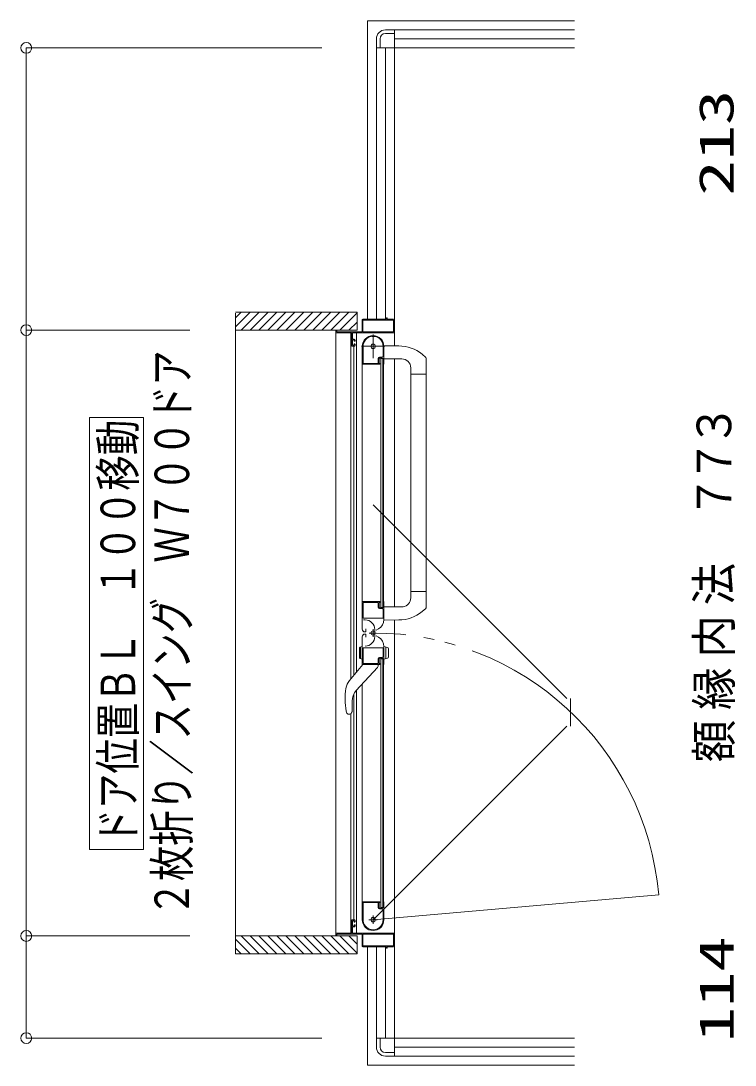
# Model space of a CAD drawing. Units: millimetres on the paper. Extents: x -305 to 305, y -152 to 152.
# Drawn here: x -98.2 to -58.5, y 16.1 to 74.1 of the extents above; entities that cross this region are included whole.
import ezdxf
from ezdxf.enums import TextEntityAlignment as Align

# ---------------------------------------------------------------- set-up
doc = ezdxf.new("R2010")
doc.units = ezdxf.units.MM
doc.linetypes.add('LONG_CHAIN', pattern=[21, 18, -1, 1, -1])
doc.linetypes.add('LONG_DOUBLE_CHAIN', pattern=[21.8, 18, -1, 0.6, -0.6, 0.6, -1])
doc.layers.add('0-0_0', color=7, linetype='Continuous', lineweight=9)
doc.layers.add('0-1_VIEW0001', color=7, linetype='Continuous', lineweight=9)
doc.styles.add('ＭＳ ゴシック', font='')
doc.styles.get('ＭＳ ゴシック').set_extended_font_data('MS Gothic')

# ---------------------------------------------------------------- blocks, each defined once
blk = doc.blocks.new('_ORIGIN')
at = {"layer": '0-0_0'}
blk.add_line((0, 0), (-1, 0), dxfattribs=at)
blk.add_circle((0, 0), 0.5, dxfattribs=at)

msp = doc.modelspace()

# ---------------------------------------------------------------- linework, layer by layer
at = {"layer": '0-1_VIEW0001', "linetype": 'LONG_DOUBLE_CHAIN'}
for p, q in [((-78.934, 74.073), (-78.934, 57.498)), ((-67.434, 74.073), (-78.934, 74.073)), ((-78.619, 47.195), (-67.859, 36.434)), ((-67.659, 36.434), (-67.659, 34.908)), ((-78.619, 24.148), (-67.859, 34.908)), ((-62.755, 25.536), (-78.619, 24.148)), ((-78.934, 22.648), (-78.934, 16.073)), ((-67.434, 16.073), (-78.934, 16.073))]:
    msp.add_line(p, q, dxfattribs=at)
at = {"layer": '0-1_VIEW0001'}
for p, q in [((-77.434, 73.573), (-77.934, 73.573)), ((-77.934, 73.373), (-77.434, 73.373)), ((-67.434, 73.573), (-77.434, 73.573)), ((-77.434, 73.573), (-77.434, 73.173)), ((-77.434, 73.573), (-67.434, 73.573)), ((-77.434, 57.448), (-77.434, 73.573)), ((-81.474, 72.573), (-97.882, 72.573)), ((-78.434, 72.573), (-78.434, 73.073)), ((-78.434, 72.573), (-78.434, 57.498)), ((-78.034, 72.573), (-78.434, 72.573)), ((-78.434, 57.498), (-78.434, 72.573)), ((-78.434, 72.573), (-67.434, 72.573)), ((-78.234, 72.573), (-78.234, 73.073)), ((-77.934, 57.498), (-77.934, 72.573)), ((-77.434, 73.073), (-67.434, 73.073)), ((-97.882, 71.973), (-97.882, 57.498)), ((-86.259, 57.898), (-79.509, 57.898)), ((-86.259, 57.083), (-85.444, 57.898)), ((-86.259, 57.578), (-85.939, 57.898)), ((-86.259, 57.847), (-86.259, 22.248)), ((-85.949, 56.898), (-84.949, 57.898)), ((-85.454, 56.898), (-84.454, 57.898)), ((-84.959, 56.898), (-83.959, 57.898)), ((-84.459, 56.898), (-83.459, 57.898)), ((-83.959, 56.898), (-82.959, 57.898)), ((-83.459, 56.898), (-82.459, 57.898)), ((-82.959, 56.898), (-81.959, 57.898)), ((-82.459, 56.898), (-81.459, 57.898)), ((-81.959, 56.898), (-80.959, 57.898)), ((-81.459, 56.898), (-80.459, 57.898)), ((-80.959, 56.898), (-79.959, 57.898)), ((-80.459, 56.898), (-79.509, 57.848)), ((-79.509, 56.899), (-79.509, 57.898)), ((-79.234, 57.448), (-79.234, 56.813)), ((-79.189, 57.438), (-79.189, 56.813)), ((-77.889, 57.498), (-79.184, 57.498)), ((-77.494, 57.453), (-79.174, 57.453)), ((-77.874, 57.563), (-77.874, 57.513)), ((-77.844, 57.573), (-77.864, 57.573)), ((-77.834, 57.513), (-77.834, 57.563)), ((-77.484, 57.498), (-77.819, 57.498)), ((-77.479, 56.813), (-77.479, 57.438)), ((-77.434, 57.45), (-77.434, 56.024)), ((-88.799, 56.898), (-97.882, 56.898)), ((-86.259, 56.898), (-79.509, 56.898)), ((-80.684, 56.883), (-80.684, 56.763)), ((-80.634, 56.813), (-80.634, 56.883)), ((-79.959, 56.898), (-79.509, 57.348)), ((-97.882, 56.298), (-97.882, 23.848)), ((-80.684, 23.398), (-80.684, 56.748)), ((-80.669, 56.748), (-79.834, 56.748)), ((-79.249, 56.798), (-80.619, 56.798)), ((-79.857, 37.519), (-79.857, 56.748)), ((-79.819, 56.733), (-79.819, 56.048)), ((-79.769, 56.413), (-79.769, 56.733)), ((-79.769, 56.068), (-79.769, 56.338)), ((-79.754, 56.748), (-77.459, 56.748)), ((-79.669, 56.398), (-79.754, 56.398)), ((-79.754, 56.353), (-79.684, 56.353)), ((-79.669, 56.338), (-79.669, 56.293)), ((-79.654, 56.278), (-79.634, 56.278)), ((-79.619, 56.293), (-79.619, 56.348)), ((-79.541, 37.903), (-79.541, 56.748)), ((-79.174, 56.798), (-77.494, 56.798)), ((-79.769, 55.998), (-79.669, 55.998)), ((-79.684, 56.053), (-79.754, 56.053)), ((-79.681, 37.733), (-79.681, 55.998)), ((-79.669, 56.113), (-79.669, 56.068)), ((-79.634, 56.128), (-79.654, 56.128)), ((-79.619, 56.048), (-79.619, 56.113)), ((-79.219, 55.999), (-79.219, 41.823)), ((-79.169, 56.072), (-79.169, 55.058)), ((-78.064, 55.468), (-78.064, 55.998)), ((-78.019, 55.013), (-78.019, 55.998)), ((-77.191, 56.023), (-78.009, 56.026)), ((-78.329, 55.058), (-78.329, 55.318)), ((-78.284, 55.073), (-78.284, 55.298)), ((-78.254, 55.393), (-78.139, 55.393)), ((-78.234, 55.348), (-78.109, 55.348)), ((-78.184, 55.323), (-78.084, 55.323)), ((-78.184, 41.498), (-78.184, 55.323)), ((-78.084, 41.498), (-78.084, 55.323)), ((-77.024, 55.303), (-78.019, 55.303)), ((-77.434, 55.298), (-77.434, 41.524)), ((-75.896, 55.561), (-75.697, 55.377)), ((-75.669, 54.448), (-75.669, 55.308)), ((-79.209, 54.998), (-78.268, 54.998)), ((-79.159, 55.048), (-78.339, 55.048)), ((-78.255, 55.005), (-78.246, 55.02)), ((-78.244, 55.027), (-78.244, 55.033)), ((-78.082, 55.02), (-78.073, 55.005)), ((-78.061, 54.998), (-78.034, 54.998)), ((-78.034, 41.823), (-78.034, 54.998)), ((-76.524, 54.448), (-76.524, 54.803)), ((-76.524, 54.448), (-75.669, 54.448)), ((-76.519, 54.448), (-76.519, 42.374)), ((-75.669, 54.448), (-75.669, 41.512)), ((-91.377, 52.048), (-94.377, 52.048)), ((-94.377, 28.048), (-94.377, 52.048)), ((-91.377, 28.048), (-91.377, 52.048)), ((-76.524, 42.374), (-76.524, 42.019)), ((-76.524, 42.374), (-75.669, 42.374)), ((-79.219, 41.854), (-79.219, 40.284)), ((-79.219, 41.823), (-78.268, 41.823)), ((-79.169, 41.763), (-79.169, 40.903)), ((-78.344, 41.773), (-79.159, 41.773)), ((-78.246, 41.802), (-78.255, 41.816)), ((-78.244, 41.788), (-78.244, 41.794)), ((-78.073, 41.816), (-78.082, 41.802)), ((-78.034, 41.823), (-78.061, 41.823)), ((-78.019, 41.808), (-78.019, 40.822)), ((-78.329, 41.508), (-78.329, 41.758)), ((-78.284, 41.523), (-78.284, 41.748)), ((-78.139, 41.433), (-78.254, 41.433)), ((-78.109, 41.473), (-78.234, 41.473)), ((-78.084, 41.498), (-78.184, 41.498)), ((-78.064, 40.908), (-78.064, 41.358)), ((-76.955, 41.524), (-78.009, 41.524)), ((-75.894, 41.261), (-75.697, 41.444)), ((-79.159, 40.893), (-78.079, 40.893)), ((-79.145, 40.803), (-79.065, 40.803)), ((-77.191, 40.798), (-78.009, 40.796)), ((-77.434, 40.798), (-77.434, 22.698)), ((-77.434, 16.573), (-77.434, 40.798)), ((-79.069, 40.133), (-79.039, 40.133)), ((-79.014, 40.158), (-79.014, 40.308)), ((-78.525, 40.263), (-78.525, 39.883)), ((-78.449, 40.227), (-78.319, 40.302)), ((-79.219, 38.293), (-79.219, 39.863)), ((-79.069, 40.013), (-79.039, 40.013)), ((-79.014, 39.988), (-79.014, 39.838)), ((-78.449, 39.919), (-78.319, 39.844)), ((-79.369, 39.256), (-79.369, 38.69)), ((-79.319, 38.649), (-79.319, 39.296)), ((-79.169, 38.383), (-79.169, 39.243)), ((-79.159, 39.253), (-78.079, 39.253)), ((-78.064, 39.238), (-78.064, 38.788)), ((-78.019, 38.338), (-78.019, 39.324)), ((-78.019, 39.323), (-77.825, 39.27)), ((-77.919, 38.649), (-77.919, 39.296)), ((-77.769, 39.198), (-77.769, 38.747)), ((-79.932, 37.428), (-79.194, 38.323)), ((-79.219, 38.623), (-79.343, 38.656)), ((-78.268, 38.323), (-79.209, 38.323)), ((-78.344, 38.373), (-79.159, 38.373)), ((-78.344, 38.323), (-78.344, 38.232)), ((-78.329, 38.638), (-78.329, 38.388)), ((-78.284, 38.623), (-78.284, 38.398)), ((-78.246, 38.345), (-78.255, 38.33)), ((-78.139, 38.713), (-78.254, 38.713)), ((-78.244, 38.358), (-78.244, 38.352)), ((-78.109, 38.673), (-78.234, 38.673)), ((-78.184, 38.648), (-78.184, 24.823)), ((-78.084, 38.648), (-78.184, 38.648)), ((-78.084, 38.648), (-78.084, 24.823)), ((-78.073, 38.33), (-78.082, 38.345)), ((-78.034, 38.323), (-78.061, 38.323)), ((-78.034, 38.323), (-78.034, 25.148)), ((-78.019, 38.623), (-77.825, 38.675)), ((-78.373, 38.161), (-79.551, 36.873)), ((-79.219, 24.148), (-79.219, 37.236)), ((-79.681, 24.148), (-79.681, 36.688)), ((-79.541, 23.398), (-79.541, 36.885)), ((-79.778, 36.289), (-79.778, 35.77)), ((-80.112, 35.736), (-80.068, 35.621)), ((-80.041, 35.587), (-80.068, 35.621)), ((-80.041, 35.587), (-80.04, 35.586)), ((-79.916, 35.573), (-79.998, 35.573)), ((-79.857, 23.398), (-79.857, 35.573)), ((-79.84, 35.609), (-79.841, 35.606)), ((-91.377, 28.048), (-94.377, 28.048)), ((-79.209, 25.148), (-78.268, 25.148)), ((-79.169, 24.074), (-79.169, 25.088)), ((-79.159, 25.098), (-78.339, 25.098)), ((-78.329, 25.088), (-78.329, 24.828)), ((-78.284, 25.073), (-78.284, 24.848)), ((-78.255, 25.141), (-78.246, 25.127)), ((-78.244, 25.119), (-78.244, 25.113)), ((-78.082, 25.127), (-78.073, 25.141)), ((-78.061, 25.148), (-78.034, 25.148)), ((-78.019, 25.133), (-78.019, 24.148)), ((-78.254, 24.753), (-78.139, 24.753)), ((-78.234, 24.798), (-78.109, 24.798)), ((-78.184, 24.823), (-78.084, 24.823)), ((-78.064, 24.678), (-78.064, 24.148)), ((-79.819, 23.413), (-79.819, 24.098)), ((-79.769, 24.148), (-79.669, 24.148)), ((-79.769, 24.078), (-79.769, 23.808)), ((-79.684, 24.093), (-79.754, 24.093)), ((-79.754, 23.793), (-79.684, 23.793)), ((-79.669, 24.033), (-79.669, 24.078)), ((-79.669, 23.808), (-79.669, 23.853)), ((-79.634, 24.018), (-79.654, 24.018)), ((-79.654, 23.868), (-79.634, 23.868)), ((-79.619, 24.098), (-79.619, 24.033)), ((-79.619, 23.853), (-79.619, 23.798)), ((-88.799, 23.248), (-97.883, 23.248)), ((-88.799, 23.248), (-97.882, 23.248)), ((-86.259, 23.248), (-79.509, 23.248)), ((-85.949, 23.248), (-84.949, 22.248)), ((-85.454, 23.248), (-84.454, 22.248)), ((-84.959, 23.248), (-83.959, 22.248)), ((-84.459, 23.248), (-83.459, 22.248)), ((-83.959, 23.248), (-82.959, 22.248)), ((-83.459, 23.248), (-82.459, 22.248)), ((-82.959, 23.248), (-81.959, 22.248)), ((-82.459, 23.248), (-81.459, 22.248)), ((-81.959, 23.248), (-80.959, 22.248)), ((-81.459, 23.248), (-80.459, 22.248)), ((-80.959, 23.248), (-79.959, 22.248)), ((-80.684, 23.263), (-80.684, 23.383)), ((-80.669, 23.398), (-79.834, 23.398)), ((-80.634, 23.333), (-80.634, 23.263)), ((-79.249, 23.348), (-80.619, 23.348)), ((-80.459, 23.248), (-79.509, 22.298)), ((-79.959, 23.248), (-79.509, 22.798)), ((-79.769, 23.733), (-79.769, 23.413)), ((-79.669, 23.748), (-79.754, 23.748)), ((-79.754, 23.398), (-77.459, 23.398)), ((-79.234, 22.698), (-79.234, 23.333)), ((-79.189, 22.708), (-79.189, 23.333)), ((-79.174, 23.348), (-77.494, 23.348)), ((-77.479, 23.333), (-77.479, 22.708)), ((-97.883, 18.173), (-97.883, 22.648)), ((-86.259, 23.063), (-85.444, 22.248)), ((-77.889, 22.648), (-79.184, 22.648)), ((-77.494, 22.693), (-79.174, 22.693)), ((-78.434, 22.648), (-78.434, 17.573)), ((-78.434, 17.573), (-78.434, 22.648)), ((-77.934, 17.573), (-77.934, 22.648)), ((-77.874, 22.583), (-77.874, 22.633)), ((-77.834, 22.633), (-77.834, 22.583)), ((-77.484, 22.648), (-77.819, 22.648)), ((-86.259, 22.568), (-85.939, 22.248)), ((-77.844, 22.573), (-77.864, 22.573)), ((-81.474, 17.573), (-97.883, 17.573)), ((-78.034, 17.573), (-78.434, 17.573)), ((-78.434, 17.573), (-78.434, 17.073)), ((-78.434, 17.573), (-67.434, 17.573)), ((-78.234, 17.573), (-78.234, 17.073)), ((-77.434, 17.073), (-67.434, 17.073)), ((-77.434, 16.573), (-77.434, 16.973)), ((-77.934, 16.773), (-77.434, 16.773)), ((-77.434, 16.573), (-77.934, 16.573)), ((-67.434, 16.573), (-77.434, 16.573)), ((-77.434, 16.573), (-67.434, 16.573))]:
    msp.add_line(p, q, dxfattribs=at)
at = {"layer": '0-1_VIEW0001', "linetype": 'LONG_CHAIN'}
for p, q in [((-78.619, 55.348), (-78.619, 56.648)), ((-77.969, 55.998), (-79.269, 55.998)), ((-78.832, 40.073), (-78.44, 40.073)), ((-78.619, 40.286), (-78.619, 39.861)), ((-78.619, 23.918), (-78.619, 24.378)), ((-78.849, 24.148), (-78.389, 24.148))]:
    msp.add_line(p, q, dxfattribs=at)
at = {"layer": '0-1_VIEW0001', "color": 5}
msp.add_line((-79.509, 23.248), (-86.259, 23.248), dxfattribs=at)
at = {"layer": '0-1_VIEW0001'}
for points in [[(-79.219, 38.623), (-79.219, 39.323), (-79.343, 39.289)], [(-79.998, 35.573), (-80, 35.573), (-80.002, 35.574), (-80.005, 35.574), (-80.007, 35.574), (-80.009, 35.574), (-80.011, 35.575), (-80.013, 35.575), (-80.016, 35.576), (-80.018, 35.576), (-80.02, 35.576), (-80.022, 35.577), (-80.025, 35.578), (-80.027, 35.578), (-80.029, 35.579), (-80.031, 35.58), (-80.033, 35.581), (-80.035, 35.582), (-80.037, 35.584), (-80.039, 35.585), (-80.04, 35.586)], [(-79.839, 35.609), (-79.838, 35.61), (-79.838, 35.611), (-79.837, 35.612), (-79.836, 35.613), (-79.835, 35.614), (-79.834, 35.616), (-79.833, 35.617), (-79.831, 35.618), (-79.83, 35.62), (-79.829, 35.621), (-79.828, 35.622), (-79.827, 35.624), (-79.826, 35.625), (-79.825, 35.627), (-79.824, 35.628), (-79.823, 35.63), (-79.822, 35.631), (-79.821, 35.633), (-79.82, 35.635), (-79.818, 35.638), (-79.816, 35.641), (-79.814, 35.644), (-79.812, 35.647), (-79.81, 35.651), (-79.808, 35.654), (-79.806, 35.658), (-79.804, 35.661), (-79.802, 35.665), (-79.8, 35.669), (-79.799, 35.673), (-79.797, 35.677), (-79.796, 35.68), (-79.794, 35.684), (-79.793, 35.688), (-79.791, 35.692), (-79.79, 35.696), (-79.789, 35.7), (-79.787, 35.705), (-79.786, 35.709)], [(-79.786, 35.709), (-79.785, 35.713), (-79.784, 35.717), (-79.783, 35.721), (-79.782, 35.726), (-79.782, 35.73), (-79.781, 35.734), (-79.78, 35.738), (-79.78, 35.743), (-79.779, 35.747), (-79.779, 35.752), (-79.779, 35.754), (-79.778, 35.756), (-79.778, 35.758), (-79.778, 35.76), (-79.778, 35.762), (-79.778, 35.764), (-79.778, 35.767), (-79.778, 35.769), (-79.778, 35.771), (-79.778, 35.773)], [(-86.259, 22.248), (-79.509, 22.248), (-79.509, 23.249)]]:
    msp.add_lwpolyline(points, dxfattribs=at)
for centre, radius in [((-78.619, 55.998), 0.125), ((-78.619, 40.073), 0.113), ((-78.619, 24.148), 0.125)]:
    msp.add_circle(centre, radius, dxfattribs=at)
for centre, radius, start, end in [((-77.934, 73.073), 0.5, 90, 180), ((-77.934, 73.073), 0.3, 90, 180), ((-79.184, 57.448), 0.05, 90, 180), ((-79.174, 57.438), 0.015, 90, 180), ((-77.889, 57.513), 0.015, 270, 0), ((-77.864, 57.563), 0.01, 90, 180), ((-77.844, 57.563), 0.01, 0, 90), ((-77.819, 57.513), 0.015, 180, 270), ((-77.494, 57.438), 0.015, 0, 90), ((-77.484, 57.448), 0.05, 0, 90), ((-80.669, 56.883), 0.015, 90, 180), ((-80.649, 56.883), 0.015, 0, 90), ((-80.669, 56.763), 0.015, 180, 270), ((-80.619, 56.813), 0.015, 180, 270), ((-79.834, 56.733), 0.015, 0, 90), ((-79.754, 56.733), 0.015, 90, 180), ((-79.754, 56.413), 0.015, 180, 270), ((-79.754, 56.338), 0.015, 90, 180), ((-79.684, 56.338), 0.015, 0, 90), ((-79.669, 56.348), 0.05, 0, 90), ((-79.654, 56.293), 0.015, 180, 270), ((-79.634, 56.293), 0.015, 270, 0), ((-79.249, 56.813), 0.015, 270, 0), ((-78.619, 55.998), 0.6, 0, 180), ((-79.174, 56.813), 0.015, 180, 270), ((-78.619, 55.998), 0.555, 0, 172.23293), ((-77.494, 56.813), 0.015, 270, 0), ((-77.459, 56.773), 0.025, 270, 0), ((-79.769, 56.048), 0.05, 180, 270), ((-79.754, 56.068), 0.015, 180, 270), ((-79.684, 56.068), 0.015, 270, 0), ((-79.654, 56.113), 0.015, 90, 180), ((-79.669, 56.048), 0.05, 270, 0), ((-79.634, 56.113), 0.015, 0, 90), ((-79.159, 56.072), 0.01, 172.23293, 180), ((-77.199, 53.953), 2.07, 50.97582, 89.8), ((-78.254, 55.318), 0.075, 90, 180), ((-78.234, 55.298), 0.05, 90, 180), ((-78.139, 55.468), 0.075, 270, 0), ((-78.109, 55.323), 0.025, 0, 90), ((-77.024, 54.803), 0.5, 0, 90), ((-75.769, 55.308), 0.1, 0, 43.47243), ((-79.209, 55.008), 0.01, 180, 270), ((-79.159, 55.058), 0.01, 180, 270), ((-78.339, 55.058), 0.01, 270, 0), ((-78.259, 55.073), 0.025, 180, 270), ((-78.268, 55.013), 0.015, 270, 329.03624), ((-78.259, 55.033), 0.015, 0, 90), ((-78.259, 55.027), 0.015, 329.03624, 0), ((-78.069, 55.027), 0.015, 180, 210.96376), ((-78.061, 55.013), 0.015, 210.96376, 270), ((-78.034, 55.013), 0.015, 270, 0), ((-79.209, 41.813), 0.01, 90, 180), ((-79.159, 41.763), 0.01, 90, 180), ((-78.344, 41.758), 0.015, 0, 90), ((-78.259, 41.748), 0.025, 90, 180), ((-78.268, 41.808), 0.015, 30.96376, 90), ((-78.259, 41.788), 0.015, 270, 0), ((-78.259, 41.794), 0.015, 0, 30.96376), ((-78.069, 41.794), 0.015, 149.03624, 180), ((-78.061, 41.808), 0.015, 90, 149.03624), ((-78.034, 41.808), 0.015, 0, 90), ((-77.024, 42.019), 0.5, 277.95562, 0), ((-78.254, 41.508), 0.075, 180, 270), ((-78.234, 41.523), 0.05, 180, 270), ((-78.139, 41.358), 0.075, 0, 90), ((-78.109, 41.498), 0.025, 270, 0), ((-77.199, 42.868), 2.07, 270.2, 309.05814), ((-75.769, 41.513), 0.1, 316.52757, 0), ((-79.159, 40.903), 0.01, 180, 270), ((-79.065, 40.263), 0.54, 0, 90), ((-78.619, 40.822), 0.6, 300, 0), ((-78.079, 40.908), 0.015, 270, 0), ((-79.069, 40.283), 0.15, 180, 270), ((-79.039, 40.158), 0.025, 270, 0), ((-79.069, 39.863), 0.15, 90, 180), ((-79.065, 39.883), 0.54, 270, 0), ((-79.039, 39.988), 0.025, 0, 90), ((-78.619, 39.324), 0.6, 0, 60), ((-79.334, 39.256), 0.035, 105, 180), ((-79.159, 39.243), 0.01, 90, 180), ((-78.079, 39.238), 0.015, 0, 90), ((-77.844, 39.198), 0.075, 0, 75), ((-79.334, 38.69), 0.035, 180, 255), ((-79.209, 38.333), 0.01, 180, 270), ((-79.159, 38.383), 0.01, 180, 270), ((-78.344, 38.388), 0.015, 270, 0), ((-78.254, 38.638), 0.075, 90, 180), ((-78.234, 38.623), 0.05, 90, 180), ((-78.259, 38.398), 0.025, 180, 270), ((-78.268, 38.338), 0.015, 270, 329.03624), ((-78.259, 38.358), 0.015, 0, 90), ((-78.259, 38.352), 0.015, 329.03624, 0), ((-78.139, 38.788), 0.075, 270, 0), ((-78.109, 38.648), 0.025, 0, 90), ((-78.069, 38.352), 0.015, 180, 210.96376), ((-78.061, 38.338), 0.015, 210.96376, 270), ((-78.034, 38.338), 0.015, 270, 0), ((-77.844, 38.747), 0.075, 285, 0), ((-78.444, 38.232), 0.1, 317.56377, 0), ((-79.238, 36.855), 0.9, 140.5, 170.71156), ((-76.504, 36.408), 3.67, 170.71156, 190.5453), ((-78.913, 36.289), 0.865, 137.56377, 180), ((-79.916, 35.673), 0.1, 270, 318.18968), ((-79.209, 25.138), 0.01, 90, 180), ((-79.159, 25.088), 0.01, 90, 180), ((-78.339, 25.088), 0.01, 0, 90), ((-78.259, 25.073), 0.025, 90, 180), ((-78.268, 25.133), 0.015, 30.96376, 90), ((-78.259, 25.113), 0.015, 270, 0), ((-78.259, 25.119), 0.015, 0, 30.96376), ((-78.069, 25.119), 0.015, 149.03624, 180), ((-78.061, 25.133), 0.015, 90, 149.03624), ((-78.034, 25.133), 0.015, 0, 90), ((-78.254, 24.828), 0.075, 180, 270), ((-78.234, 24.848), 0.05, 180, 270), ((-78.139, 24.678), 0.075, 0, 90), ((-78.109, 24.823), 0.025, 270, 0), ((-79.769, 24.098), 0.05, 90, 180), ((-79.754, 24.078), 0.015, 90, 180), ((-79.754, 23.808), 0.015, 180, 270), ((-79.684, 24.078), 0.015, 0, 90), ((-79.684, 23.808), 0.015, 270, 0), ((-79.669, 24.098), 0.05, 0, 90), ((-79.654, 24.033), 0.015, 180, 270), ((-79.654, 23.853), 0.015, 90, 180), ((-79.669, 23.798), 0.05, 270, 0), ((-79.634, 24.033), 0.015, 270, 0), ((-79.634, 23.853), 0.015, 0, 90), ((-79.204, 24.248), 0.015, 177.30646, 180), ((-78.619, 24.148), 0.6, 180, 0), ((-78.619, 24.148), 0.555, 187.76707, 0), ((-79.159, 24.074), 0.01, 180, 187.76707), ((-80.669, 23.383), 0.015, 90, 180), ((-80.669, 23.263), 0.015, 180, 270), ((-80.649, 23.263), 0.015, 270, 0), ((-80.619, 23.333), 0.015, 90, 180), ((-79.834, 23.413), 0.015, 270, 0), ((-79.754, 23.733), 0.015, 90, 180), ((-79.754, 23.413), 0.015, 180, 270), ((-79.249, 23.333), 0.015, 0, 90), ((-79.174, 23.333), 0.015, 90, 180), ((-77.494, 23.333), 0.015, 0, 90), ((-77.459, 23.373), 0.025, 0, 90), ((-79.184, 22.698), 0.05, 180, 270), ((-79.174, 22.708), 0.015, 180, 270), ((-77.889, 22.633), 0.015, 0, 90), ((-77.819, 22.633), 0.015, 90, 180), ((-77.494, 22.708), 0.015, 270, 0), ((-77.484, 22.698), 0.05, 270, 0), ((-77.864, 22.583), 0.01, 180, 270), ((-77.844, 22.583), 0.01, 270, 0), ((-77.934, 17.073), 0.5, 180, 270), ((-77.934, 17.073), 0.3, 180, 270)]:
    msp.add_arc(centre, radius, start, end, dxfattribs=at)
at = {"layer": '0-1_VIEW0001', "linetype": 'LONG_DOUBLE_CHAIN'}
msp.add_arc((-78.619, 24.148), 15.925, 5, 90, dxfattribs=at)

# ---------------------------------------------------------------- block references
at = {"layer": '0-1_VIEW0001', "xscale": 0.6, "yscale": 0.6}
for p, rotation in [((-97.882, 72.573), 90), ((-97.882, 56.898), 270), ((-97.882, 56.898), 90), ((-97.882, 23.248), 270), ((-97.883, 23.248), 90), ((-97.883, 17.573), 270)]:
    msp.add_blockref('_ORIGIN', p, dxfattribs=dict(at, rotation=rotation))

# ---------------------------------------------------------------- texts
at = {"layer": '0-1_VIEW0001', "style": 'ＭＳ ゴシック'}
for s, width, p in [('213', 1.5, (-58.02, 64.365)), ('２枚折り／スイング\u3000Ｗ７００ドア', 0.75, (-88.26, 24.333)), ('３', 0.9, (-58.147, 50.43)), ('ドア位置ＢＬ\u3000１００移動', 0.75, (-91.258, 28.333)), ('７', 0.9, (-58.147, 48.442)), ('７', 0.9, (-58.147, 46.454)), ('法', 0.9, (-58.147, 41.614)), ('内', 0.9, (-58.147, 38.706)), ('縁', 0.9, (-58.147, 35.798)), ('額', 0.9, (-58.147, 32.89)), ('114', 1.5, (-58.011, 17.343))]:
    msp.add_text(s, height=1.921, rotation=90, dxfattribs=dict(at, width=width)).set_placement(p, align=Align.BOTTOM_LEFT)

doc.saveas('drawing.dxf')
